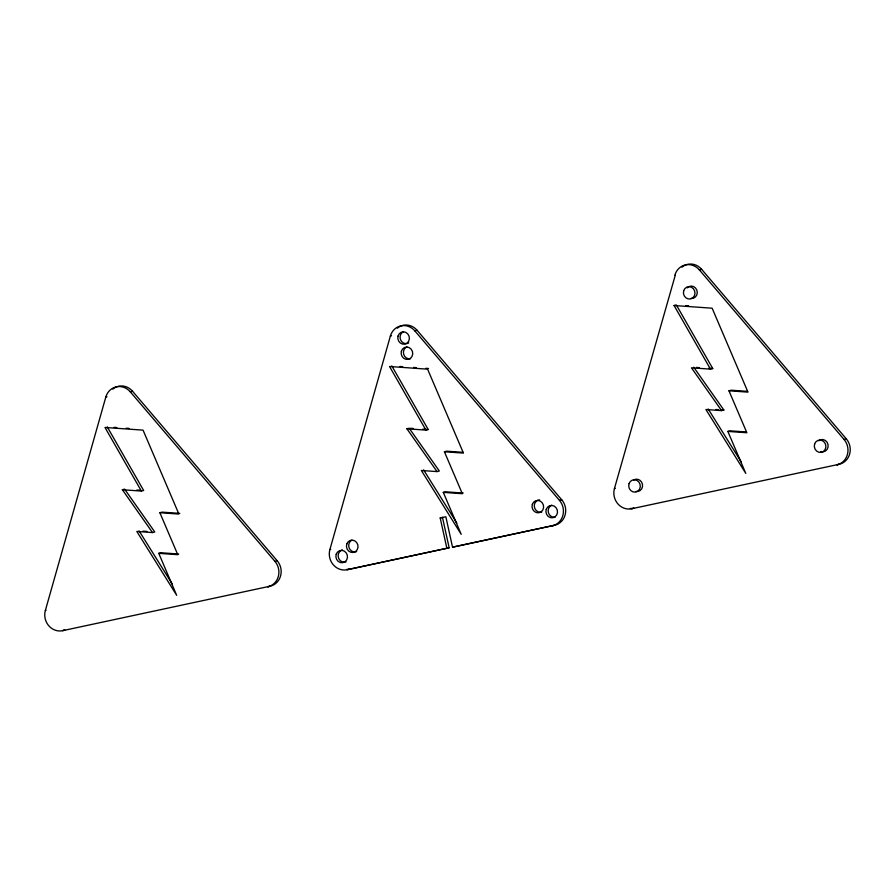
<?xml version="1.0" encoding="UTF-8"?>
<svg xmlns="http://www.w3.org/2000/svg" width="895" height="895" viewBox="0 0 895 895"><rect width="100%" height="100%" fill="white"/><g stroke="black" fill="none" stroke-linecap="round" stroke-linejoin="round"><path stroke-width="1.34" d="M112.77 389.135A15.573 14.432 75.6 0 1 132.538 391.238L277.215 560.785A15.573 14.432 75.6 0 1 270.01 586.225L62.594 630.684A15.573 14.432 75.6 0 1 45.354 610.491L105.823 397.044L106.964 396.753M446.885 548.378L440.195 517.959L442.466 517.377L449.156 547.796L347.137 569.723A15.573 14.432 75.6 0 1 329.897 549.519L390.365 336.084L391.507 335.793M681.856 267.202A15.573 14.432 75.6 0 1 701.624 269.305L846.301 438.852A15.573 14.432 75.6 0 1 839.096 464.281L631.68 508.752A15.573 14.432 75.6 0 1 614.44 488.547L675.333 275M105.823 397.044A15.573 14.432 75.6 0 1 130.267 391.82L132.538 391.238M390.365 336.084A15.573 14.432 75.6 0 1 414.81 330.848L417.081 330.266L561.758 499.824A15.573 14.432 75.6 0 1 554.553 525.253L452.534 547.169L445.844 516.751L440.195 517.959M674.908 275.112A15.573 14.432 75.6 0 1 699.353 269.887L701.624 269.305M677.045 306.146L712.756 368.561L710.473 369.143L674.08 305.519L676.351 304.938M152.508 532.559L122.358 489.733L124.629 489.151L154.779 531.977L152.508 532.559L136.812 531.451L176.673 595.309L158.762 553.345L161.033 552.763L178.698 554.016M122.358 489.733L141.388 491.075L143.659 490.494L107.266 426.881M437.051 471.587L406.901 428.772L409.172 428.19L439.333 471.005L437.051 471.587L421.355 470.49L461.216 534.349L443.305 492.384L445.576 491.803L463.241 493.044M406.901 428.772L425.93 430.103L428.202 429.522L391.809 365.91M158.762 553.345L177.781 554.687L159.869 512.723L162.14 512.141L179.805 513.383M443.305 492.384L462.335 493.716L444.412 451.762L446.683 451.181L462.995 452.322M693.726 367.219L723.876 410.044L721.605 410.626L705.898 409.518L745.77 473.377L727.848 431.412L746.877 432.755L728.955 390.791L731.226 390.209L747.538 391.361M727.848 431.412L730.119 430.831L746.43 431.983M45.354 610.491L46.059 610.3M270.01 586.225L267.739 586.807A15.573 14.432 75.6 0 0 274.944 561.366L277.215 560.785M329.897 549.519L330.747 549.295M552.282 525.835A15.573 14.432 75.6 0 0 559.487 500.406L561.758 499.824M614.44 488.547L615.29 488.334M62.594 630.684L64.865 630.102A15.573 14.432 75.6 0 1 63.053 630.371M839.096 464.281L836.825 464.863A15.573 14.432 75.6 0 0 844.03 439.434L846.301 438.852M347.137 569.723L449.156 547.796M452.534 547.169L554.553 525.253M631.68 508.752L633.951 508.17A15.573 14.432 75.6 0 1 630.248 508.438M685.872 305.609L688.591 305.799M674.08 305.519L712.14 308.204L747.985 392.133L728.955 390.791M696.444 367.409L699.163 367.599M708.672 368.27L712.756 368.561M710.473 369.143L691.443 367.8L721.605 410.626M399.964 366.48L402.683 366.681M413.557 367.442L416.276 367.632M425.796 368.304L428.515 368.494M716.022 409.485L718.64 409.675M721.258 409.854L723.876 410.044M410.536 428.28L413.255 428.47M422.764 429.141L428.202 429.522M114.068 427.362L116.786 427.553M126.296 428.213L129.014 428.414M444.412 451.762L463.442 453.094L427.597 369.176L389.538 366.491L425.93 430.103M136.868 490.012L139.586 490.203M159.869 512.723L178.899 514.066L143.055 430.137L104.995 427.463L141.388 491.075M143.01 531.149L146.937 531.429M699.353 269.887L844.03 439.434M414.81 330.848L559.487 500.406M130.267 391.82L274.944 561.366M708.169 408.937L741.396 462.156M423.626 469.897L456.853 523.116M139.083 530.869L172.31 584.088M633.626 480.033A6.231 5.773 75.6 0 1 642.431 484.229A6.231 5.773 75.6 0 1 636.009 491.478M818.623 440.776A6.231 5.773 75.6 0 1 828.043 444.625A6.231 5.773 75.6 0 1 820.704 451.539M687.27 287.843A6.231 5.773 75.6 0 1 696.858 290.17A6.231 5.773 75.6 0 1 691.208 298.46M349.408 569.142A15.573 14.432 75.6 0 1 346.656 569.433M397.313 328.174A15.573 14.432 75.6 0 1 417.081 330.266M356.646 551.588A6.231 5.773 75.6 0 1 349.229 548.12A6.231 5.773 75.6 0 1 351.836 540.144M541.743 512.052A6.231 5.773 75.6 0 1 534.393 506.973A6.231 5.773 75.6 0 1 539.595 499.846M410.548 358.75A6.231 5.773 75.6 0 1 406.867 346.902M555.068 517.176A6.231 5.773 75.6 0 1 551.779 505.216M408.702 342.964A6.231 5.773 75.6 0 1 400.68 340.022A6.231 5.773 75.6 0 1 403.522 331.687M346.096 561.814A6.231 5.773 75.6 0 1 338.467 557.764A6.231 5.773 75.6 0 1 342.36 549.944M629.051 483.624A6.231 5.773 75.6 0 0 635.528 492.093A6.231 5.773 75.6 0 0 638.94 482.125A6.231 5.773 75.6 0 0 629.051 483.624M814.618 443.976A6.231 5.773 75.6 0 0 821.162 452.378A6.231 5.773 75.6 0 0 824.496 442.376A6.231 5.773 75.6 0 0 814.618 443.976M683.646 290.864A6.231 5.773 75.6 0 0 690.548 298.941A6.231 5.773 75.6 0 0 693.424 288.772A6.231 5.773 75.6 0 0 683.646 290.864M346.779 544.015A6.231 5.773 75.6 0 0 353.256 552.472A6.231 5.773 75.6 0 0 356.669 542.504A6.231 5.773 75.6 0 0 346.779 544.015M532.346 504.366A6.231 5.773 75.6 0 0 538.891 512.768A6.231 5.773 75.6 0 0 542.225 502.766A6.231 5.773 75.6 0 0 532.346 504.366M401.374 351.243A6.231 5.773 75.6 0 0 408.277 359.331A6.231 5.773 75.6 0 0 411.152 349.151A6.231 5.773 75.6 0 0 401.374 351.243M336.218 554.229A6.231 5.773 75.6 0 0 342.707 562.698A6.231 5.773 75.6 0 0 346.119 552.73A6.231 5.773 75.6 0 0 336.218 554.229M546.241 509.356A6.231 5.773 75.6 0 0 552.786 517.757A6.231 5.773 75.6 0 0 556.119 507.756A6.231 5.773 75.6 0 0 546.241 509.356M398.04 336.039A6.231 5.773 75.6 0 0 404.932 344.116A6.231 5.773 75.6 0 0 407.818 333.947A6.231 5.773 75.6 0 0 398.04 336.039"/></g></svg>
